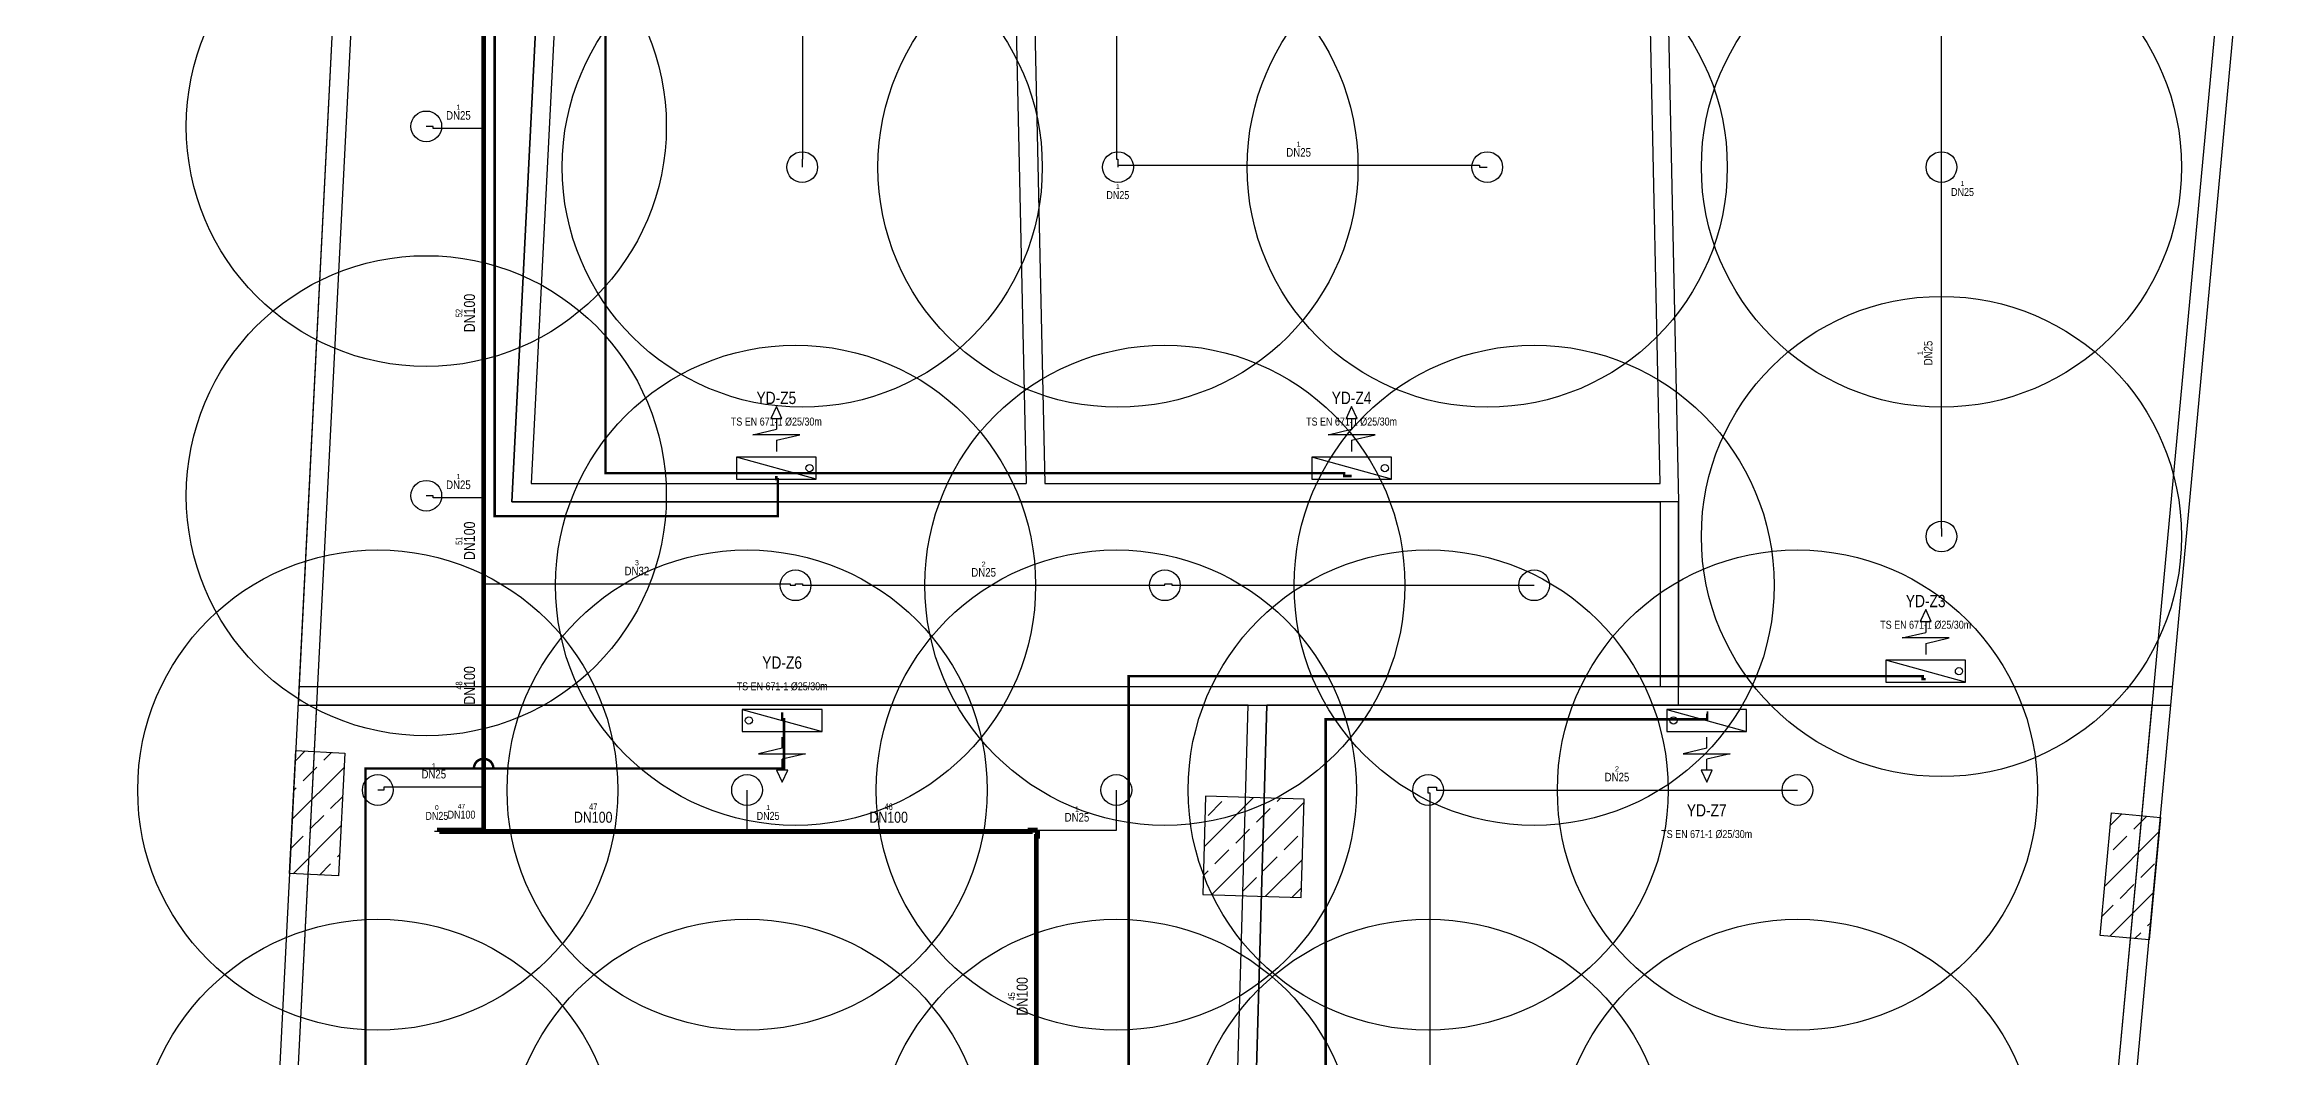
# Model space of a CAD drawing. Header units: centimetres. Extents: x 247996 to 315152, y -468471 to -440326.
# Drawn here: x 250404 to 252199, y -454493 to -453671 of the extents above; entities that cross this region are included whole.
import ezdxf
from ezdxf.enums import TextEntityAlignment as Align

# ---------------------------------------------------------------- set-up
doc = ezdxf.new("R2010")
doc.units = ezdxf.units.CM
for name, color, linetype in [('SCOTT-MKDU0', 50, 'Continuous'), ('SCOTT-MTY-SPRINKLER', 15, 'Continuous'), ('SCOTT-MTY-SPRINKLER-BORU', 140, 'Continuous'), ('SCOTT-MTY-SPRINKLER-CAP', 141, 'Continuous'), ('SCOTT-MTY-SPRINKLER-KORUMA', 8, 'Continuous'), ('SCOTT-MTY-YANGIN-DOLAP', 1, 'Continuous'), ('SCOTT-MTY-YANGIN-DOLAP-BORU', 1, 'Continuous')]:
    doc.layers.add(name, color=color, linetype=linetype)
doc.styles.add('ROTAS', font='arial.ttf')

# ---------------------------------------------------------------- blocks, each defined once
blk = doc.blocks.new('ASL-SPR-UP')
blk.add_circle((0, 0), 12.5)
blk = doc.blocks.new('ASL-YD-PLAN')
for p, q in [((0, 32.8), (-5, 22)), ((-5, 22), (5, 22)), ((5, 22), (0, 32.8)), ((0, 22), (0, 12.3)), ((-21.2, 7.3), (0, 12.3)), ((21.2, 7.3), (-21.2, 7.3)), ((0, 2.3), (21.2, 7.3)), ((0, 2.3), (0, -7.8)), ((36, -32.8), (-36, -12.8)), ((30, -22.8), (30, -22.8))]:
    blk.add_line(p, q)
for points in [[(-36, -12.8), (-36, -32.8), (36, -32.8), (36, -12.8), (-36, -12.8)], [(36, -32.8), (-36, -12.8), (-36, -32.8), (36, -32.8)]]:
    blk.add_lwpolyline(points)
blk.add_circle((30, -22.8), 3.25)

msp = doc.modelspace()

# ---------------------------------------------------------------- linework, layer by layer
at = {"layer": 'SCOTT-MKDU0', "color": 8, "ltscale": 0.03}
for p, q in [((251132, -450848.4), (251201.8, -454027.4)), ((251147, -450848.5), (251216.8, -454027.4)), ((251650, -450850.2), (251716.4, -454027.4)), ((251665, -450850.2), (251731.7, -454042.4)), ((250851.2, -453009.7), (250799.6, -454027.4)), ((250835.4, -453024.7), (250783.8, -454042.4)), ((250783.8, -454042.4), (250835.4, -453024.7)), ((250677.6, -453174.7), (250544, -455809.8)), ((250650.4, -453415.3), (250463.4, -457103.9)), ((250650.3, -453415.6), (250610.2, -454207.4)), ((251809.9, -457508.1), (252184, -453482.1)), ((251823.2, -457527.9), (252199, -453482.7)), ((250799.6, -454027.4), (251166.9, -454027.4)), ((251166.9, -454027.4), (251201.8, -454027.4)), ((251166.9, -454027.4), (251201.8, -454027.4)), ((251216.8, -454027.4), (251216.9, -454027.4)), ((251216.8, -454027.4), (251716.4, -454027.4)), ((251716.4, -454027.4), (251716.7, -454027.4)), ((250783.8, -454042.4), (251716.7, -454042.4)), ((251731.7, -454042.4), (250783.8, -454042.4)), ((251716.7, -454042.4), (251716.7, -454192.4)), ((251731.7, -454042.4), (251731.7, -454192.4)), ((251731.7, -454207.4), (251731.7, -454042.4)), ((250611, -454192.4), (252133.1, -454192.4)), ((250625.2, -454207.4), (250544, -455809.8)), ((250610.2, -454207.4), (252131.7, -454207.4)), ((250610.2, -454207.4), (251731.7, -454207.4)), ((251382.2, -454207.4), (250625.2, -454207.4)), ((251292.2, -457346.6), (251382.2, -454207.4)), ((251292.2, -457346.6), (251382.2, -454207.4)), ((251307.1, -457351.3), (251397.2, -454207.4)), ((251397.2, -454207.4), (251307.1, -457351.3)), ((252116.6, -454207.4), (251397.2, -454207.4)), ((251809.9, -457508.1), (252116.6, -454207.4)), ((250603.3, -454344.2), (250608.3, -454244.3)), ((250607.9, -454252.9), (250616, -454244.7)), ((250608.3, -454244.3), (250648.3, -454246.4)), ((250631.1, -454252.1), (250637.4, -454245.8)), ((250648.3, -454246.4), (250643.2, -454346.2)), ((250605.5, -454300.2), (250647.7, -454258)), ((250614.3, -454269), (250625.5, -454257.7)), ((250606.7, -454276.5), (250608.6, -454274.6)), ((250636.7, -454291.4), (250646.5, -454281.6)), ((251347.5, -454281.4), (251345.3, -454361.3)), ((251346.4, -454322.6), (251386.5, -454282.5)), ((251427.5, -454283.7), (251347.5, -454281.4)), ((251349.5, -454297), (251360.7, -454285.8)), ((251352.3, -454361.5), (251427.4, -454286.5)), ((251405.6, -454285.8), (251408.3, -454283.1)), ((251425.2, -454363.6), (251427.5, -454283.7)), ((250606.2, -454344.4), (250645.3, -454305.3)), ((250619.9, -454308.2), (250631.1, -454297)), ((251372, -454319.5), (251383.2, -454308.2)), ((251388.8, -454302.6), (251400, -454291.4)), ((252074.1, -454394.5), (252083.4, -454294.9)), ((252082.5, -454304.9), (252091.7, -454295.7)), ((252083.4, -454294.9), (252123.2, -454298.6)), ((252101.6, -454308.2), (252112.2, -454297.6)), ((252123.2, -454298.6), (252114, -454398.2)), ((250604.3, -454323.8), (250614.3, -454313.9)), ((251355.1, -454336.3), (251366.3, -454325.1)), ((251411.2, -454325.1), (251422.5, -454313.9)), ((252077.9, -454354.4), (252122.2, -454310.1)), ((252084.8, -454325.1), (252096, -454313.9)), ((250643.2, -454346.2), (250603.3, -454344.2)), ((250627.6, -454345.5), (250636.7, -454336.3)), ((250642.3, -454330.7), (250644.1, -454328.9)), ((251345.7, -454345.7), (251349.5, -454341.9)), ((251394.4, -454341.9), (251405.6, -454330.7)), ((251396, -454362.8), (251426.1, -454332.7)), ((252107.2, -454347.5), (252118.4, -454336.3)), ((251345.3, -454361.3), (251425.2, -454363.6)), ((251377.6, -454358.8), (251388.8, -454347.5)), ((251417.8, -454363.4), (251425.4, -454355.8)), ((252082, -454395.2), (252117.6, -454359.6)), ((252090.4, -454364.4), (252101.6, -454353.1)), ((252075.6, -454379.2), (252084.8, -454370)), ((252114, -454398.2), (252074.1, -454394.5)), ((252102.5, -454397.1), (252107.2, -454392.4)), ((252112.8, -454386.8), (252115.3, -454384.4))]:
    msp.add_line(p, q, dxfattribs=at)
at = {"layer": 'SCOTT-MTY-SPRINKLER-BORU'}
for points in [[(251019.8, -453170.5), (251019.8, -453174), (251020, -453174), (251020, -453464), (251019.8, -453464), (251019.8, -453469), (251019.8, -453470.5), (251019.8, -453474), (251020, -453474), (251020, -453764), (251019.8, -453764), (251019.8, -453770.5)], [(251276.2, -453470.5), (251276.2, -453474), (251275, -453474), (251275, -453764), (251276.2, -453764), (251276.2, -453769)], [(251945, -453474), (251945, -453479), (251945, -453774)], [(250761, -453739), (250720, -453739), (250720, -453737.4), (250714.4, -453737.4)], [(251276.2, -453769), (251570, -453769), (251570, -453770.5), (251576.2, -453770.5)], [(251276.2, -453769), (251276.2, -453770.5)], [(251945, -453774), (251945.3, -453774), (251945.3, -453770.5)], [(251945, -453774), (251945, -453779), (251945, -454064), (251945.3, -454064), (251945.3, -454070.5)], [(250761, -454039), (250720, -454039), (250720, -454037.4), (250714.4, -454037.4)], [(250761, -454109), (251010, -454109), (251010, -454110.1), (251014.4, -454110.1)], [(251014.4, -454110.1), (251014.4, -454109), (251020, -454109), (251020, -454110.1), (251314.4, -454110.1), (251314.4, -454109), (251320, -454109), (251320, -454110.1), (251614.4, -454110.1)], [(250761, -454274), (250680, -454274), (250680, -454276.4), (250675, -454276.4)], [(250975, -454310), (250975, -454279), (250975, -454276.4)], [(251211, -454309), (251275, -454309), (251275, -454279), (251275, -454276.4)], [(251528.3, -454574), (251528.3, -454569), (251530, -454569), (251530, -454279), (251528.3, -454279), (251528.3, -454276.4), (251528.3, -454274), (251535, -454274), (251535, -454276.4), (251828.3, -454276.4)], [(250725, -454310), (250721, -454310)]]:
    msp.add_lwpolyline(points, dxfattribs=at)
at = {"layer": 'SCOTT-MTY-SPRINKLER-BORU', "const_width": 4}
for points in [[(250761, -453444), (250761, -453739)], [(250761, -453739), (250761, -454039)], [(250761, -454039), (250761, -454109)], [(250761, -454109), (250761, -454274)], [(250761, -454249), (250761, -454269)], [(250761, -454274), (250761, -454309), (250725, -454309), (250725, -454310)], [(250725, -454310), (250975, -454310)], [(250975, -454310), (251205, -454310), (251205, -454309), (251210, -454309), (251211, -454309)], [(251211, -454309), (251211, -454310), (251211, -454314), (251210, -454314), (251210, -454574)]]:
    msp.add_lwpolyline(points, dxfattribs=at)
at = {"layer": 'SCOTT-MTY-SPRINKLER-KORUMA'}
for centre in [(250714.4, -453737.4), (251019.8, -453770.5), (251276.3, -453770.5), (251576.3, -453770.5), (251945.3, -453770.5), (250714.4, -454037.4), (251945.3, -454070.5), (251014.4, -454110.1), (251314.4, -454110.1), (251614.4, -454110.1), (250675, -454276.4), (250975, -454276.4), (251275, -454276.4), (251528.3, -454276.4), (251828.3, -454276.4), (250675, -454576.4), (250975, -454576.4), (251275, -454576.4), (251528.3, -454576.4), (251828.3, -454576.4)]:
    msp.add_circle(centre, 195, dxfattribs=at)
at = {"layer": 'SCOTT-MTY-YANGIN-DOLAP-BORU', "const_width": 2}
for points in [[(250406, -452107), (250406, -452099), (250405, -452099), (250860, -452099), (250860, -454019), (251460, -454019), (251460, -454021.4), (251466.1, -454021.4)], [(250406, -452107), (250525, -452107), (250525, -453164), (250770, -453164), (250770, -454054), (251000, -454054), (251000, -454024), (250998.8, -454024), (250998.8, -454021.4)], [(250706, -456222), (251285, -456222), (251285, -456224), (251285, -454184), (251930, -454184), (251930, -454186.4), (251932.5, -454186.4)], [(250706, -456222), (250665, -456222), (250665, -456224), (250665, -454259), (251005, -454259), (251005, -454219), (251003.5, -454219), (251003.5, -454213.4)], [(250706, -456222), (250706, -456234), (250705, -456234), (251445, -456234), (251445, -454219), (251755, -454219), (251755, -454213.4), (251754.6, -454213.4)], [(250753, -454259), (250753.3, -454256.9), (250754.1, -454255), (250755.3, -454253.3), (250757, -454252.1), (250758.9, -454251.3), (250761, -454251), (250763.1, -454251.3), (250765, -454252.1), (250766.7, -454253.3), (250767.9, -454255), (250768.7, -454256.9), (250769, -454259)]]:
    msp.add_lwpolyline(points, dxfattribs=at)

# ---------------------------------------------------------------- block references
at = {"layer": 'SCOTT-MTY-SPRINKLER'}
for p in [(250714.4, -453737.4), (251019.8, -453770.5), (251276.3, -453770.5), (251576.3, -453770.5), (251945.3, -453770.5), (250714.4, -454037.4), (251945.3, -454070.5), (251014.4, -454110.1), (251314.4, -454110.1), (251614.4, -454110.1), (250675, -454276.4), (250975, -454276.4), (251275, -454276.4), (251528.3, -454276.4), (251828.3, -454276.4)]:
    msp.add_blockref('ASL-SPR-UP', p, dxfattribs=at)
at = {"layer": 'SCOTT-MTY-YANGIN-DOLAP', "xscale": 0.9, "yscale": 0.9}
for p, rotation in [((250998.8, -453994.4), 1.452464489614906e-10), ((251932.5, -454159.4), -3.286547579933027e-11), ((251003.5, -454240.4), 180), ((251754.6, -454240.4), 180)]:
    msp.add_blockref('ASL-YD-PLAN', p, dxfattribs=dict(at, rotation=rotation))
msp.add_blockref('ASL-YD-PLAN', (251466.1, -453994.4), dxfattribs=at)

# ---------------------------------------------------------------- texts
at = {"layer": 'SCOTT-MTY-SPRINKLER-CAP', "style": 'ROTAS', "width": 0.8}
for s, height, p in [('DN25', 7, (250740.5, -453728.5)), ('1', 4.2, (250740.5, -453721.8)), ('1', 4.2, (251423.1, -453751.8)), ('DN25', 7, (251423.1, -453758.5)), ('1', 3.9, (251276.2, -453786.3)), ('DN25', 6.5, (251962.4, -453790.7)), ('1', 3.9, (251962.4, -453783.8)), ('DN25', 6.5, (251276.2, -453793.2)), ('1', 4.2, (250740.5, -454021.8)), ('DN25', 7, (250740.5, -454028.5)), ('3', 4.2, (250885.5, -454091.8)), ('2', 4.2, (251167.2, -454093)), ('DN32', 7, (250885.5, -454098.5)), ('DN25', 7, (251167.2, -454099.6)), ('1', 4.2, (250720.5, -454256.8)), ('DN25', 7, (250720.5, -454263.5)), ('DN25', 7, (251681.7, -454265.9)), ('2', 4.2, (251681.7, -454259.2)), ('0', 3.9, (250723, -454290.6)), ('47', 3.9, (250743, -454289.6)), ('47', 5.4, (250850, -454290)), ('1', 3.9, (250992.1, -454290.6)), ('46', 5.4, (251090, -454290)), ('1', 4.2, (251243, -454291.8)), ('DN25', 6.5, (250723, -454297.4)), ('DN100', 6.5, (250743, -454296.4)), ('DN100', 9, (250850, -454298.5)), ('DN25', 6.5, (250992.1, -454297.4)), ('DN100', 9, (251090, -454298.5)), ('DN25', 7, (251243, -454298.5))]:
    msp.add_text(s, height=height, dxfattribs=at).set_placement(p, align=Align.MIDDLE_CENTER)
for s, height, p in [('DN100', 9, (250749.5, -453889)), ('52', 5.4, (250741, -453889)), ('DN25', 7, (251934.5, -453921.5)), ('1', 4.2, (251927.9, -453921.5)), ('51', 5.4, (250741, -454074)), ('DN100', 9, (250749.5, -454074)), ('DN100', 9, (250749.5, -454191.5)), ('48', 5.4, (250741, -454191.5)), ('DN100', 9, (251198.5, -454444)), ('45', 5.4, (251190, -454444))]:
    msp.add_text(s, height=height, rotation=90, dxfattribs=at).set_placement(p, align=Align.MIDDLE_CENTER)
at = {"layer": 'SCOTT-MTY-YANGIN-DOLAP', "style": 'ROTAS', "width": 0.8}
for s, p in [('YD-Z5', (250998.8, -453965.9)), ('YD-Z4', (251466.1, -453965.9)), ('YD-Z3', (251932.5, -454130.9)), ('YD-Z6', (251003.5, -454180.9)), ('YD-Z7', (251754.6, -454300.9))]:
    msp.add_text(s, height=10, dxfattribs=at).set_placement(p, align=Align.BOTTOM_CENTER)
for p in [(250998.8, -453973.9), (251466.1, -453973.9), (251932.5, -454138.9), (251003.5, -454188.9), (251754.6, -454308.9)]:
    msp.add_text('TS EN 671-1 Ø25/30m', height=6.5, dxfattribs=at).set_placement(p, align=Align.TOP_CENTER)

doc.saveas('drawing.dxf')
